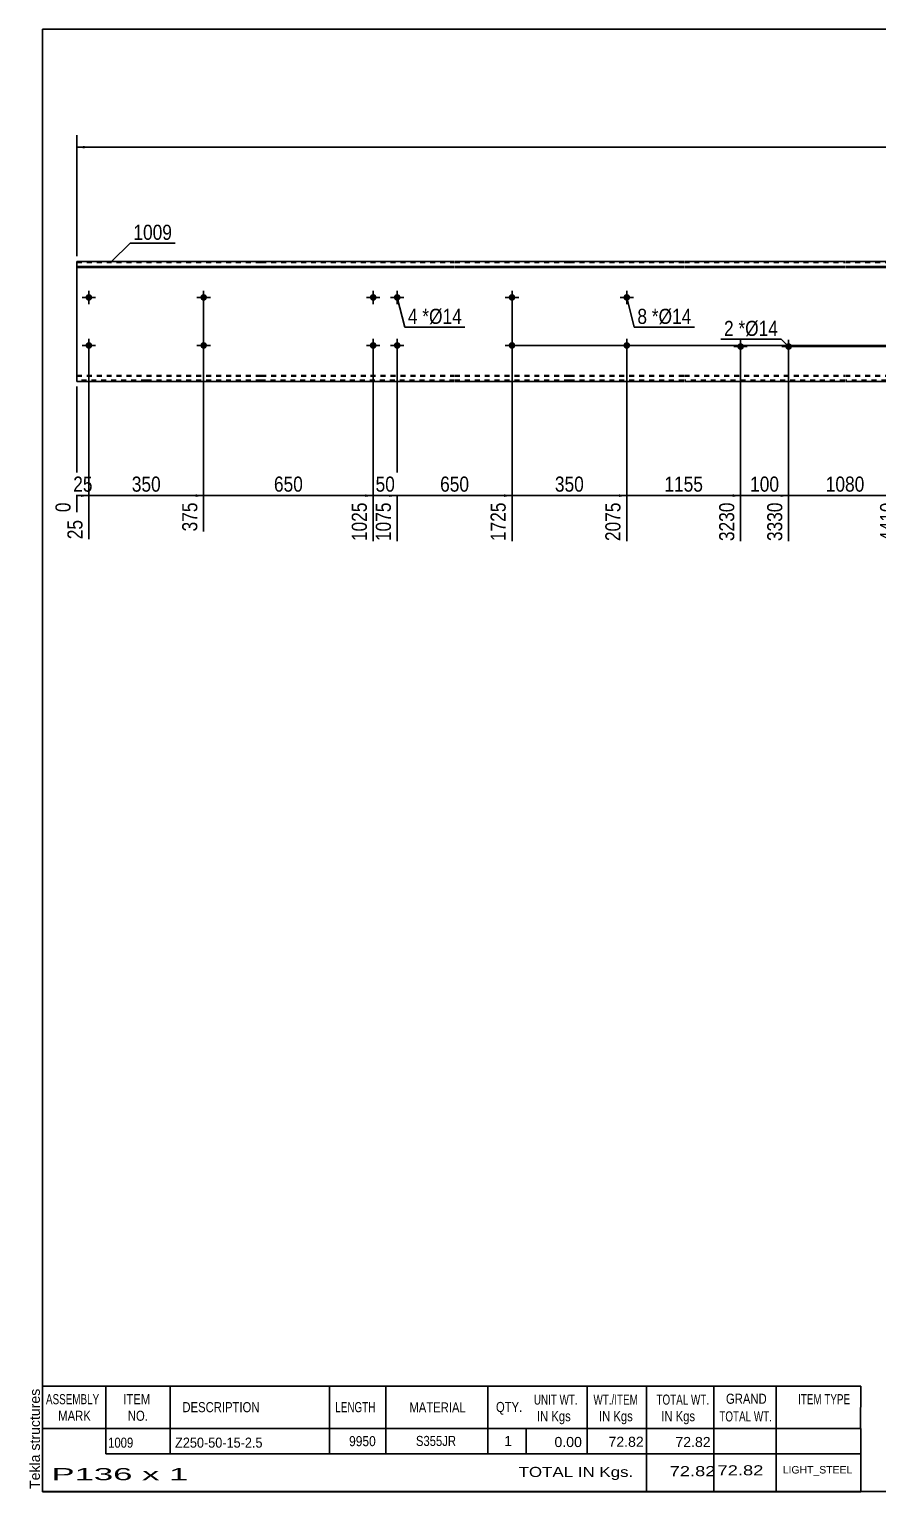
# Model space of a CAD drawing. Header units: millimetres. Extents: x -9 to 393, y -222 to 55.
# Drawn here: x -9 to 151.6, y -221.7 to 55.3 of the extents above; entities that cross this region are included whole.
import ezdxf

# ---------------------------------------------------------------- set-up
doc = ezdxf.new("R2010")
doc.units = ezdxf.units.MM
doc.linetypes.add('DXK_LINE_DOT1', pattern=[1.8814, 0.9407, -0.9407])
doc.styles.add('Arial', font='ARIAL.TTF', dxfattribs={"height": 0.2})
doc.styles.add('Arial Narrow', font='ARIALN.TTF', dxfattribs={"height": 0.2})

# ---------------------------------------------------------------- blocks, each defined once
blk = doc.blocks.new('Unknown-628701977-1200')
at = {"color": 5, "linetype": 'Continuous'}
for p, q in [((393.5, 55.34), (-6.5, 55.34)), ((-6.5, 55.34), (-6.5, -221.66)), ((393.5, -221.66), (393.5, 55.34)), ((-6.5, -221.66), (393.5, -221.66))]:
    blk.add_line(p, q, dxfattribs=at)
at = {"color": 174, "linetype": 'Continuous', "style": 'Arial'}
blk.add_text('Tekla structures', height=1.9102, rotation=90, dxfattribs=at).set_placement((-7, -221.16))
blk = doc.blocks.new('Bolt-628701977-1271 - 1220')
at = {"linetype": 'Continuous'}
for points in [[(23.37, -4.55, -1), (24.64, -4.55, -1)], [(81.74, -4.55, -1), (83.01, -4.55, -1)]]:
    blk.add_hatch(color=3, dxfattribs=at).paths.add_polyline_path(points)
at = {"color": 3, "linetype": 'Continuous'}
for p, q in [((25.28, -4.55), (22.73, -4.55)), ((24, -5.82), (24, -3.27)), ((83.65, -4.55), (81.1, -4.55)), ((82.38, -5.82), (82.38, -3.27))]:
    blk.add_line(p, q, dxfattribs=at)
blk = doc.blocks.new('Bolt-628701977-1266 - 1220')
at = {"linetype": 'Continuous'}
for points in [[(1.64, -4.55, -1), (2.91, -4.55, -1)], [(103.47, -4.55, -1), (104.74, -4.55, -1)]]:
    blk.add_hatch(color=3, dxfattribs=at).paths.add_polyline_path(points)
at = {"color": 3, "linetype": 'Continuous'}
for p, q in [((3.55, -4.55), (1, -4.55)), ((2.27, -5.82), (2.27, -3.27)), ((105.38, -4.55), (102.84, -4.55)), ((104.11, -5.82), (104.11, -3.27))]:
    blk.add_line(p, q, dxfattribs=at)
blk = doc.blocks.new('Part-628701977-1350 - 1220')
at = {"color": 2, "linetype": 'Continuous'}
for p, q in [((13.09, 11.36), (0, 11.36)), ((0, 11.36), (0, -11.36)), ((34.82, 11.36), (13.19, 11.36)), ((71.46, 11.36), (34.92, 11.36)), ((93.19, 11.36), (71.56, 11.36)), ((114.92, 11.36), (93.29, 11.36)), ((145.39, 11.36), (115.02, 11.36)), ((175.85, 11.36), (145.49, 11.36)), ((196.86, 11.36), (175.95, 11.36)), ((227.32, 11.36), (196.96, 11.36)), ((257.79, 11.36), (227.42, 11.36)), ((297.7, 11.36), (257.89, 11.36)), ((334.34, 11.36), (297.8, 11.36)), ((365.71, 11.36), (334.44, 11.36)), ((365.71, -11.36), (365.71, 11.36)), ((0, 10.4), (13.09, 10.4)), ((0, 10.24), (13.09, 10.24)), ((13.19, 10.4), (34.82, 10.4)), ((13.19, 10.24), (34.82, 10.24)), ((34.92, 10.4), (71.46, 10.4)), ((34.92, 10.24), (71.46, 10.24)), ((71.56, 10.4), (93.19, 10.4)), ((71.56, 10.24), (93.19, 10.24)), ((93.29, 10.4), (114.92, 10.4)), ((93.29, 10.24), (114.92, 10.24)), ((115.02, 10.4), (145.39, 10.4)), ((115.02, 10.24), (145.39, 10.24)), ((145.49, 10.4), (175.85, 10.4)), ((145.49, 10.24), (175.85, 10.24)), ((175.95, 10.4), (196.86, 10.4)), ((175.95, 10.24), (196.86, 10.24)), ((196.96, 10.4), (227.32, 10.4)), ((196.96, 10.24), (227.32, 10.24)), ((227.42, 10.4), (257.79, 10.4)), ((227.42, 10.24), (257.79, 10.24)), ((257.89, 10.4), (297.7, 10.4)), ((257.89, 10.24), (297.7, 10.24)), ((297.8, 10.4), (334.34, 10.4)), ((297.8, 10.24), (334.34, 10.24)), ((334.44, 10.4), (365.71, 10.4)), ((334.44, 10.24), (365.71, 10.24)), ((13.09, -11.36), (0, -11.36)), ((34.82, -11.36), (13.19, -11.36)), ((71.46, -11.36), (34.92, -11.36)), ((93.19, -11.36), (71.56, -11.36)), ((114.92, -11.36), (93.29, -11.36)), ((145.39, -11.36), (115.02, -11.36)), ((175.85, -11.36), (145.49, -11.36)), ((196.86, -11.36), (175.95, -11.36)), ((227.32, -11.36), (196.96, -11.36)), ((257.79, -11.36), (227.42, -11.36)), ((297.7, -11.36), (257.89, -11.36)), ((334.34, -11.36), (297.8, -11.36)), ((365.71, -11.36), (334.44, -11.36))]:
    blk.add_line(p, q, dxfattribs=at)
at = {"color": 7, "linetype": 'DXK_LINE_DOT1'}
for p, q in [((0, 11.14), (13.09, 11.14)), ((13.19, 11.14), (34.82, 11.14)), ((34.92, 11.14), (71.46, 11.14)), ((71.56, 11.14), (93.19, 11.14)), ((93.29, 11.14), (114.92, 11.14)), ((115.02, 11.14), (145.39, 11.14)), ((145.49, 11.14), (175.85, 11.14)), ((175.95, 11.14), (196.86, 11.14)), ((196.96, 11.14), (227.32, 11.14)), ((227.42, 11.14), (257.79, 11.14)), ((257.89, 11.14), (297.7, 11.14)), ((297.8, 11.14), (334.34, 11.14)), ((334.44, 11.14), (365.71, 11.14)), ((0, -10.24), (13.09, -10.24)), ((0, -10.4), (13.09, -10.4)), ((13.19, -10.24), (34.82, -10.24)), ((13.19, -10.4), (34.82, -10.4)), ((34.92, -10.24), (71.46, -10.24)), ((34.92, -10.4), (71.46, -10.4)), ((71.56, -10.24), (93.19, -10.24)), ((71.56, -10.4), (93.19, -10.4)), ((93.29, -10.24), (114.92, -10.24)), ((93.29, -10.4), (114.92, -10.4)), ((115.02, -10.24), (145.39, -10.24)), ((115.02, -10.4), (145.39, -10.4)), ((145.49, -10.24), (175.85, -10.24)), ((145.49, -10.4), (175.85, -10.4)), ((175.95, -10.24), (196.86, -10.24)), ((175.95, -10.4), (196.86, -10.4)), ((196.96, -10.24), (227.32, -10.24)), ((196.96, -10.4), (227.32, -10.4)), ((227.42, -10.24), (257.79, -10.24)), ((227.42, -10.4), (257.79, -10.4)), ((257.89, -10.24), (297.7, -10.24)), ((257.89, -10.4), (297.7, -10.4)), ((297.8, -10.24), (334.34, -10.24)), ((297.8, -10.4), (334.34, -10.4)), ((334.44, -10.24), (365.71, -10.24)), ((334.44, -10.4), (365.71, -10.4)), ((13.09, -11.14), (0, -11.14)), ((34.82, -11.14), (13.19, -11.14)), ((71.46, -11.14), (34.92, -11.14)), ((93.19, -11.14), (71.56, -11.14)), ((114.92, -11.14), (93.29, -11.14)), ((145.39, -11.14), (115.02, -11.14)), ((175.85, -11.14), (145.49, -11.14)), ((196.86, -11.14), (175.95, -11.14)), ((227.32, -11.14), (196.96, -11.14)), ((257.79, -11.14), (227.42, -11.14)), ((297.7, -11.14), (257.89, -11.14)), ((334.34, -11.14), (297.8, -11.14)), ((365.71, -11.14), (334.44, -11.14))]:
    blk.add_line(p, q, dxfattribs=at)
blk = doc.blocks.new('Bolt-628701977-1286 - 1220')
at = {"linetype": 'Continuous'}
for points in [[(23.37, 4.55, -1), (24.64, 4.55, -1)], [(81.74, 4.55, -1), (83.01, 4.55, -1)]]:
    blk.add_hatch(color=3, dxfattribs=at).paths.add_polyline_path(points)
at = {"color": 3, "linetype": 'Continuous'}
for p, q in [((24, 3.27), (24, 5.82)), ((82.38, 3.27), (82.38, 5.82)), ((25.28, 4.55), (22.73, 4.55)), ((83.65, 4.55), (81.1, 4.55))]:
    blk.add_line(p, q, dxfattribs=at)
blk = doc.blocks.new('Bolt-628701977-1355 - 1220')
at = {"linetype": 'Continuous'}
for points in [[(125.66, -4.13, -1), (125.66, -5.4, -1)], [(134.75, -4.13, -1), (134.75, -5.4, -1)]]:
    blk.add_hatch(color=3, dxfattribs=at).paths.add_polyline_path(points)
at = {"color": 3, "linetype": 'Continuous'}
for p, q in [((124.39, -4.77), (126.93, -4.77)), ((125.66, -6.04), (125.66, -3.49)), ((133.48, -4.77), (136.02, -4.77)), ((134.75, -6.04), (134.75, -3.49))]:
    blk.add_line(p, q, dxfattribs=at)
blk = doc.blocks.new('Bolt-628701977-1291 - 1220')
at = {"linetype": 'Continuous'}
for points in [[(1.64, 4.55, -1), (2.91, 4.55, -1)], [(103.47, 4.55, -1), (104.74, 4.55, -1)]]:
    blk.add_hatch(color=3, dxfattribs=at).paths.add_polyline_path(points)
at = {"color": 3, "linetype": 'Continuous'}
for p, q in [((2.27, 3.27), (2.27, 5.82)), ((104.11, 3.27), (104.11, 5.82)), ((3.55, 4.55), (1, 4.55)), ((105.38, 4.55), (102.84, 4.55))]:
    blk.add_line(p, q, dxfattribs=at)
blk = doc.blocks.new('Bolt-628701977-1319 - 1220')
at = {"linetype": 'Continuous'}
for points in [[(55.46, 4.55, -1), (56.74, 4.55, -1)], [(60.01, 4.55, -1), (61.28, 4.55, -1)], [(55.46, -4.55, -1), (56.74, -4.55, -1)], [(60.01, -4.55, -1), (61.28, -4.55, -1)]]:
    blk.add_hatch(color=3, dxfattribs=at).paths.add_polyline_path(points)
at = {"color": 3, "linetype": 'Continuous'}
for p, q in [((56.1, 3.27), (56.1, 5.82)), ((60.65, 3.27), (60.65, 5.82)), ((54.83, 4.55), (57.37, 4.55)), ((59.37, 4.55), (61.92, 4.55)), ((54.83, -4.55), (57.37, -4.55)), ((56.1, -5.82), (56.1, -3.27)), ((59.37, -4.55), (61.92, -4.55)), ((60.65, -5.82), (60.65, -3.27))]:
    blk.add_line(p, q, dxfattribs=at)
blk = doc.blocks.new('StraightDimension-628701977-1420 - 1220')
at = {"linetype": 'Continuous'}
for points in [[(377.75, 9.86), (378, 11.36), (378.25, 9.86)], [(378.25, -3.05), (378, -4.55), (377.75, -3.05)]]:
    blk.add_hatch(color=7, dxfattribs=at).paths.add_polyline_path(points)
at = {"color": 7, "linetype": 'Continuous'}
for p, q in [((366.71, 11.36), (380.4, 11.36)), ((378, -4.55), (378, 11.36)), ((83.38, -4.55), (380.4, -4.55))]:
    blk.add_line(p, q, dxfattribs=at)
at = {"color": 0}
blk.add_wipeout([(377.85, 6.75), (373.65, 6.75), (373.65, 0.07), (377.85, 0.07)], dxfattribs=at)
at = {"color": 3, "style": 'Arial Narrow'}
blk.add_text('175', height=2.863, rotation=90.0002, dxfattribs=at).set_placement((377.25, 0.67))
blk = doc.blocks.new('StraightDimension-628701977-3005 - 1220')
at = {"linetype": 'Continuous'}
blk.add_hatch(color=7, dxfattribs=at).paths.add_polyline_path([(0.77, -32.75), (2.27, -33), (0.77, -33.25)])
at = {"color": 7, "linetype": 'Continuous'}
for p, q in [((2.27, -5.55), (2.27, -41.26)), ((0, -12.36), (0, -36.13)), ((0, -33), (2.27, -33))]:
    blk.add_line(p, q, dxfattribs=at)
at = {"color": 0}
blk.add_wipeout([(3.56, -32.85), (3.56, -28.65), (-1.29, -28.65), (-1.29, -32.85)], dxfattribs=at)
at = {"color": 0, "linetype": 'Continuous'}
blk.add_wipeout([(1.67, -37), (-2.53, -37), (-2.53, -41.86), (1.67, -41.86)], dxfattribs=at)
at = {"color": 3, "style": 'Arial Narrow'}
blk.add_text('25', height=2.863, dxfattribs=at).set_placement((-0.69, -32.25))
at = {"color": 0, "linetype": 'Continuous'}
blk.add_wipeout([(-0.6, -33.7), (-4.8, -33.7), (-4.8, -36.73), (-0.6, -36.73)], dxfattribs=at)
at = {"color": 3, "linetype": 'Continuous', "style": 'Arial Narrow'}
for s, height, p in [('0', 2.86, (-1.2, -36.13)), ('25', 2.863, (1.07, -41.26))]:
    blk.add_text(s, height=height, rotation=90.0002, dxfattribs=at).set_placement(p)
blk = doc.blocks.new('StraightDimension-628701977-3000 - 1220')
at = {"linetype": 'Continuous'}
blk.add_hatch(color=7, dxfattribs=at).paths.add_polyline_path([(102.61, -32.75), (104.11, -33), (102.61, -33.25)])
at = {"color": 7, "linetype": 'Continuous'}
for p, q in [((82.38, 3.55), (82.38, -41.61)), ((104.11, -5.55), (104.11, -41.61)), ((82.38, -33), (104.11, -33))]:
    blk.add_line(p, q, dxfattribs=at)
at = {"color": 0}
blk.add_wipeout([(96.58, -32.85), (96.58, -28.65), (89.9, -28.65), (89.9, -32.85)], dxfattribs=at)
at = {"color": 0, "linetype": 'Continuous'}
blk.add_wipeout([(103.51, -33.7), (99.31, -33.7), (99.31, -42.21), (103.51, -42.21)], dxfattribs=at)
at = {"color": 3, "style": 'Arial Narrow'}
blk.add_text('350', height=2.863, dxfattribs=at).set_placement((90.5, -32.25))
at = {"color": 3, "linetype": 'Continuous', "style": 'Arial Narrow'}
blk.add_text('2075', height=2.863, rotation=90.0002, dxfattribs=at).set_placement((102.91, -41.61))
blk = doc.blocks.new('StraightDimension-628701977-2711 - 1220')
at = {"linetype": 'Continuous'}
for points in [[(384.25, -3.05), (384, -4.55), (383.75, -3.05)], [(383.75, -6.27), (384, -4.77), (384.25, -6.27)]]:
    blk.add_hatch(color=7, dxfattribs=at).paths.add_polyline_path(points)
at = {"color": 7, "linetype": 'Continuous'}
for p, q in [((105.11, -4.55), (386.25, -4.55)), ((135.75, -4.77), (386.25, -4.77)), ((384, -4.77), (384, -4.55))]:
    blk.add_line(p, q, dxfattribs=at)
at = {"color": 0}
blk.add_wipeout([(388.35, -3.14), (384.15, -3.14), (384.15, -6.17), (388.35, -6.17)], dxfattribs=at)
at = {"color": 3, "style": 'Arial Narrow'}
blk.add_text('2', height=2.86, rotation=90.0002, dxfattribs=at).set_placement((387.75, -5.57))
blk = doc.blocks.new('StraightDimension-628701977-2999 - 1220')
at = {"linetype": 'Continuous'}
blk.add_hatch(color=7, dxfattribs=at).paths.add_polyline_path([(124.16, -32.75), (125.66, -33), (124.16, -33.25)])
at = {"color": 7, "linetype": 'Continuous'}
for p, q in [((104.11, -5.55), (104.11, -41.61)), ((125.66, -5.77), (125.66, -41.61)), ((104.11, -33), (125.66, -33))]:
    blk.add_line(p, q, dxfattribs=at)
at = {"color": 0}
blk.add_wipeout([(119.14, -32.85), (119.14, -28.65), (110.63, -28.65), (110.63, -32.85)], dxfattribs=at)
at = {"color": 0, "linetype": 'Continuous'}
blk.add_wipeout([(125.06, -33.7), (120.86, -33.7), (120.86, -42.21), (125.06, -42.21)], dxfattribs=at)
at = {"color": 3, "style": 'Arial Narrow'}
blk.add_text('1155', height=2.863, dxfattribs=at).set_placement((111.23, -32.25))
at = {"color": 3, "linetype": 'Continuous', "style": 'Arial Narrow'}
blk.add_text('3230', height=2.863, rotation=90.0002, dxfattribs=at).set_placement((124.46, -41.61))
blk = doc.blocks.new('StraightDimension-628701977-1387 - 1220')
at = {"linetype": 'Continuous'}
for points in [[(1.5, 32.75), (0, 33), (1.5, 33.25)], [(364.21, 33.25), (365.71, 33), (364.21, 32.75)]]:
    blk.add_hatch(color=7, dxfattribs=at).paths.add_polyline_path(points)
at = {"color": 7, "linetype": 'Continuous'}
for p, q in [((0, 12.36), (0, 35.25)), ((365.71, 12.36), (365.71, 35.25)), ((0, 33), (365.71, 33))]:
    blk.add_line(p, q, dxfattribs=at)
at = {"color": 0}
blk.add_wipeout([(187.11, 33.15), (187.11, 37.35), (178.6, 37.35), (178.6, 33.15)], dxfattribs=at)
at = {"color": 3, "style": 'Arial Narrow'}
blk.add_text('9950', height=2.863, dxfattribs=at).set_placement((179.2, 33.75))
blk = doc.blocks.new('StraightDimension-628701977-2712 - 1220')
at = {"linetype": 'Continuous'}
for points in [[(383.75, -6.27), (384, -4.77), (384.25, -6.27)], [(384.25, -9.86), (384, -11.36), (383.75, -9.86)]]:
    blk.add_hatch(color=7, dxfattribs=at).paths.add_polyline_path(points)
at = {"color": 7, "linetype": 'Continuous'}
for p, q in [((135.75, -4.77), (386.4, -4.77)), ((384, -11.36), (384, -4.77)), ((366.71, -11.36), (386.4, -11.36))]:
    blk.add_line(p, q, dxfattribs=at)
at = {"color": 0}
blk.add_wipeout([(383.85, -5.64), (379.65, -5.64), (379.65, -10.49), (383.85, -10.49)], dxfattribs=at)
at = {"color": 3, "style": 'Arial Narrow'}
blk.add_text('73', height=2.863, rotation=90.0002, dxfattribs=at).set_placement((383.25, -9.89))
blk = doc.blocks.new('StraightDimension-628701977-2997 - 1220')
at = {"linetype": 'Continuous'}
blk.add_hatch(color=7, dxfattribs=at).paths.add_polyline_path([(154.62, -32.75), (156.12, -33), (154.62, -33.25)])
at = {"color": 7, "linetype": 'Continuous'}
for p, q in [((134.75, -5.77), (134.75, -41.61)), ((156.12, -5.77), (156.12, -41.61)), ((134.75, -33), (156.12, -33))]:
    blk.add_line(p, q, dxfattribs=at)
at = {"color": 0}
blk.add_wipeout([(149.69, -32.85), (149.69, -28.65), (141.18, -28.65), (141.18, -32.85)], dxfattribs=at)
at = {"color": 0, "linetype": 'Continuous'}
blk.add_wipeout([(155.52, -33.7), (151.32, -33.7), (151.32, -42.21), (155.52, -42.21)], dxfattribs=at)
at = {"color": 3, "style": 'Arial Narrow'}
blk.add_text('1080', height=2.863, dxfattribs=at).set_placement((141.78, -32.25))
at = {"color": 3, "linetype": 'Continuous', "style": 'Arial Narrow'}
blk.add_text('4410', height=2.863, rotation=90.0002, dxfattribs=at).set_placement((154.92, -41.61))
blk = doc.blocks.new('StraightDimension-628701977-2998 - 1220')
at = {"linetype": 'Continuous'}
blk.add_hatch(color=7, dxfattribs=at).paths.add_polyline_path([(133.25, -32.75), (134.75, -33), (133.25, -33.25)])
at = {"color": 7, "linetype": 'Continuous'}
for p, q in [((125.66, -5.77), (125.66, -41.61)), ((134.75, -5.77), (134.75, -41.61)), ((125.66, -33), (134.75, -33))]:
    blk.add_line(p, q, dxfattribs=at)
at = {"color": 0}
blk.add_wipeout([(133.55, -32.85), (133.55, -28.65), (126.86, -28.65), (126.86, -32.85)], dxfattribs=at)
at = {"color": 3, "style": 'Arial Narrow'}
blk.add_text('100', height=2.863, dxfattribs=at).set_placement((127.46, -32.25))
at = {"color": 0, "linetype": 'Continuous'}
blk.add_wipeout([(134.15, -33.7), (129.95, -33.7), (129.95, -42.21), (134.15, -42.21)], dxfattribs=at)
at = {"color": 3, "linetype": 'Continuous', "style": 'Arial Narrow'}
blk.add_text('3330', height=2.863, rotation=90.0002, dxfattribs=at).set_placement((133.55, -41.61))
blk = doc.blocks.new('StraightDimension-628701977-3001 - 1220')
at = {"linetype": 'Continuous'}
blk.add_hatch(color=7, dxfattribs=at).paths.add_polyline_path([(80.88, -32.75), (82.38, -33), (80.88, -33.25)])
at = {"color": 7, "linetype": 'Continuous'}
for p, q in [((82.38, 3.55), (82.38, -41.61)), ((60.65, -5.55), (60.65, -41.61)), ((60.65, -33), (82.38, -33))]:
    blk.add_line(p, q, dxfattribs=at)
at = {"color": 0}
blk.add_wipeout([(74.85, -32.85), (74.85, -28.65), (68.17, -28.65), (68.17, -32.85)], dxfattribs=at)
at = {"color": 0, "linetype": 'Continuous'}
blk.add_wipeout([(81.78, -33.7), (77.58, -33.7), (77.58, -42.21), (81.78, -42.21)], dxfattribs=at)
at = {"color": 3, "style": 'Arial Narrow'}
blk.add_text('650', height=2.863, dxfattribs=at).set_placement((68.77, -32.25))
at = {"color": 3, "linetype": 'Continuous', "style": 'Arial Narrow'}
blk.add_text('1725', height=2.863, rotation=90.0002, dxfattribs=at).set_placement((81.18, -41.61))
blk = doc.blocks.new('StraightDimension-628701977-3002 - 1220')
at = {"linetype": 'Continuous'}
blk.add_hatch(color=7, dxfattribs=at).paths.add_polyline_path([(59.15, -32.75), (60.65, -33), (59.15, -33.25)])
at = {"color": 7, "linetype": 'Continuous'}
for p, q in [((56.1, -5.55), (56.1, -41.61)), ((60.65, -5.55), (60.65, -41.61)), ((56.1, -33), (60.65, -33))]:
    blk.add_line(p, q, dxfattribs=at)
at = {"color": 0}
blk.add_wipeout([(60.8, -32.85), (60.8, -28.65), (55.95, -28.65), (55.95, -32.85)], dxfattribs=at)
at = {"color": 3, "style": 'Arial Narrow'}
blk.add_text('50', height=2.863, dxfattribs=at).set_placement((56.55, -32.25))
at = {"color": 0, "linetype": 'Continuous'}
blk.add_wipeout([(60.05, -33.7), (55.85, -33.7), (55.85, -42.21), (60.05, -42.21)], dxfattribs=at)
at = {"color": 3, "linetype": 'Continuous', "style": 'Arial Narrow'}
blk.add_text('1075', height=2.863, rotation=90.0002, dxfattribs=at).set_placement((59.45, -41.61))
blk = doc.blocks.new('StraightDimension-628701977-3003 - 1220')
at = {"linetype": 'Continuous'}
blk.add_hatch(color=7, dxfattribs=at).paths.add_polyline_path([(54.6, -32.75), (56.1, -33), (54.6, -33.25)])
at = {"color": 7, "linetype": 'Continuous'}
for p, q in [((24, 3.55), (24, -39.78)), ((56.1, -5.55), (56.1, -41.61)), ((24, -33), (56.1, -33))]:
    blk.add_line(p, q, dxfattribs=at)
at = {"color": 0}
blk.add_wipeout([(43.39, -32.85), (43.39, -28.65), (36.71, -28.65), (36.71, -32.85)], dxfattribs=at)
at = {"color": 0, "linetype": 'Continuous'}
blk.add_wipeout([(55.5, -33.7), (51.3, -33.7), (51.3, -42.21), (55.5, -42.21)], dxfattribs=at)
at = {"color": 3, "style": 'Arial Narrow'}
blk.add_text('650', height=2.863, dxfattribs=at).set_placement((37.31, -32.25))
at = {"color": 3, "linetype": 'Continuous', "style": 'Arial Narrow'}
blk.add_text('1025', height=2.863, rotation=90.0002, dxfattribs=at).set_placement((54.9, -41.61))
blk = doc.blocks.new('StraightDimension-628701977-3004 - 1220')
at = {"linetype": 'Continuous'}
blk.add_hatch(color=7, dxfattribs=at).paths.add_polyline_path([(22.5, -32.75), (24, -33), (22.5, -33.25)])
at = {"color": 7, "linetype": 'Continuous'}
for p, q in [((24, 3.55), (24, -39.78)), ((2.27, -5.55), (2.27, -41.26)), ((2.27, -33), (24, -33))]:
    blk.add_line(p, q, dxfattribs=at)
at = {"color": 0}
blk.add_wipeout([(16.48, -32.85), (16.48, -28.65), (9.8, -28.65), (9.8, -32.85)], dxfattribs=at)
at = {"color": 0, "linetype": 'Continuous'}
blk.add_wipeout([(23.4, -33.7), (19.2, -33.7), (19.2, -40.38), (23.4, -40.38)], dxfattribs=at)
at = {"color": 3, "style": 'Arial Narrow'}
blk.add_text('350', height=2.863, dxfattribs=at).set_placement((10.4, -32.25))
at = {"color": 3, "linetype": 'Continuous', "style": 'Arial Narrow'}
blk.add_text('375', height=2.863, rotation=90.0002, dxfattribs=at).set_placement((22.8, -39.78))
blk = doc.blocks.new('CBS_BOM-628701977-3301')
at = {"color": 7, "linetype": 'Continuous'}
for p, q in [((-6.53, -209.69), (-6.53, -201.69)), ((-6.53, -201.69), (148.39, -201.69)), ((5.47, -209.69), (5.47, -201.69)), ((17.66, -209.69), (17.66, -201.69)), ((47.82, -209.69), (47.82, -201.69)), ((58.5, -209.69), (58.5, -201.69)), ((77.82, -209.69), (77.82, -201.69)), ((96.62, -209.69), (96.62, -201.69)), ((107.83, -209.69), (107.83, -201.69)), ((120.62, -209.69), (120.62, -201.69)), ((132.37, -209.69), (132.37, -201.69)), ((148.39, -201.7), (148.38, -209.68)), ((-6.53, -209.69), (148.39, -209.69)), ((-6.53, -214.49), (-6.53, -209.69)), ((5.47, -214.49), (5.47, -209.69)), ((17.66, -214.49), (17.66, -209.69)), ((47.82, -214.49), (47.82, -209.69)), ((58.5, -214.49), (58.5, -209.69)), ((77.82, -214.49), (77.82, -209.69)), ((85.08, -214.49), (85.08, -209.69)), ((96.62, -214.49), (96.62, -209.69)), ((107.83, -214.49), (107.83, -209.69)), ((120.62, -214.49), (120.62, -209.69)), ((132.38, -214.49), (132.38, -209.69)), ((148.39, -209.69), (148.39, -214.49)), ((-6.53, -221.69), (-6.53, -214.51)), ((5.47, -214.49), (148.39, -214.49)), ((107.83, -221.69), (107.83, -214.51)), ((120.62, -221.69), (120.62, -214.51)), ((132.42, -221.69), (132.42, -214.51)), ((148.39, -214.49), (148.39, -221.69)), ((-6.53, -221.69), (148.39, -221.69))]:
    blk.add_line(p, q, dxfattribs=at)
at = {"color": 3, "linetype": 'Continuous', "style": 'Arial'}
for s, height, width, p in [('ASSEMBLY', 1.91, 0.7, (-5.85, -205.11)), ('ITEM', 1.91, 0.8, (8.79, -205.11)), ('DESCRIPTION', 1.9102, 0.8, (19.98, -206.62)), ('LENGTH', 1.91, 0.7, (48.93, -206.62)), ('MATERIAL', 1.91, 0.8, (62.95, -206.67)), ('QTY.', 1.91, 0.8, (79.34, -206.59)), ('UNIT WT.', 1.91, 0.7, (86.51, -205.19)), ('WT./ITEM', 1.91, 0.7, (97.8, -205.19)), ('TOTAL WT.', 1.91, 0.7, (109.73, -205.19)), ('GRAND', 1.91, 0.8, (122.89, -205.03)), ('ITEM TYPE', 1.91, 0.7, (136.53, -205.11)), ('MARK', 1.91, 0.8, (-3.53, -208.25)), ('NO.', 1.91, 0.8, (9.65, -208.25)), ('IN Kgs', 1.91, 0.8, (87.09, -208.33)), ('IN Kgs', 1.91, 0.8, (98.84, -208.33)), ('IN Kgs', 1.91, 0.8, (110.63, -208.33)), ('TOTAL WT.', 1.91, 0.7, (121.63, -208.37))]:
    blk.add_text(s, height=height, dxfattribs=dict(at, width=width)).set_placement(p)
at = {"color": 7, "linetype": 'Continuous', "style": 'Arial'}
for s, height, width, p in [('1009', 1.91, 0.8, (5.92, -213.34)), ('Z250-50-15-2.5', 1.9102, 0.9, (18.59, -213.34)), ('9950', 1.91, 0.85, (51.54, -213.06)), ('S355JR', 1.91, 0.8, (64.19, -213.02))]:
    blk.add_text(s, height=height, dxfattribs=dict(at, width=width)).set_placement(p)
for s, p in [('1', (80.91, -213.02)), ('0.00', (90.42, -213.22)), ('72.82', (100.64, -213.18)), ('72.82', (113.31, -213.22))]:
    blk.add_text(s, height=1.91, dxfattribs=at).set_placement(p)
at = {"color": 6, "linetype": 'Continuous', "style": 'Arial'}
for s, height, width, p in [('P136 x 1', 2.292, 2.05, (-4.81, -219.5)), ('TOTAL IN Kgs.', 1.9102, 1.2, (83.63, -218.89)), ('72.82', 1.91, 1.3, (112.22, -218.74)), ('72.82', 1.91, 1.3, (121.29, -218.58))]:
    blk.add_text(s, height=height, dxfattribs=dict(at, width=width)).set_placement(p)
blk.add_text('LIGHT_STEEL', height=1.4135, dxfattribs=at).set_placement((133.64, -218.23))
blk = doc.blocks.new('Mark-628701977-1351 - 1220')
at = {"color": 0}
blk.add_wipeout([(124.35, -2.75), (124.35, 0.25), (122.52, 0.25), (122.52, -2.75)], dxfattribs=at)
blk.add_wipeout([(124.35, -2.75), (124.35, 0.25), (122.52, 0.25), (122.52, -2.75)], dxfattribs=at)
blk.add_wipeout([(126.52, -2.75), (126.52, 0.25), (125.25, 0.25), (125.25, -2.75)], dxfattribs=at)
blk.add_wipeout([(126.52, -2.75), (126.52, 0.25), (125.25, 0.25), (125.25, -2.75)], dxfattribs=at)
at = {"color": 3, "style": 'Arial Narrow'}
blk.add_text('2', height=2.86, dxfattribs=at).set_placement((122.52, -2.75))
at = {"color": 0}
blk.add_wipeout([(132.74, -2.75), (132.74, 0.25), (126.52, 0.25), (126.52, -2.75)], dxfattribs=at)
blk.add_wipeout([(132.74, -2.75), (132.74, 0.25), (126.52, 0.25), (126.52, -2.75)], dxfattribs=at)
at = {"color": 7, "linetype": 'Continuous'}
for p in [(121.92, -3.35), (134.75, -4.77)]:
    blk.add_line(p, (133.34, -3.35), dxfattribs=at)
at = {"color": 3, "style": 'Arial Narrow'}
for s, height, p in [('*', 2.86, (125.25, -2.75)), ('Ø14', 2.863, (126.52, -2.75))]:
    blk.add_text(s, height=height, dxfattribs=at).set_placement(p)
blk = doc.blocks.new('Mark-628701977-1315 - 1220')
at = {"color": 0}
blk.add_wipeout([(64.49, -0.47), (64.49, 2.53), (62.66, 2.53), (62.66, -0.47)], dxfattribs=at)
blk.add_wipeout([(64.49, -0.47), (64.49, 2.53), (62.66, 2.53), (62.66, -0.47)], dxfattribs=at)
at = {"color": 7, "linetype": 'Continuous'}
blk.add_line((60.65, 4.55), (62.06, -1.07), dxfattribs=at)
at = {"color": 0}
blk.add_wipeout([(66.67, -0.47), (66.67, 2.53), (65.39, 2.53), (65.39, -0.47)], dxfattribs=at)
blk.add_wipeout([(66.67, -0.47), (66.67, 2.53), (65.39, 2.53), (65.39, -0.47)], dxfattribs=at)
at = {"color": 3, "style": 'Arial Narrow'}
blk.add_text('4', height=2.86, dxfattribs=at).set_placement((62.66, -0.47))
at = {"color": 0}
blk.add_wipeout([(72.88, -0.47), (72.88, 2.53), (66.67, 2.53), (66.67, -0.47)], dxfattribs=at)
blk.add_wipeout([(72.88, -0.47), (72.88, 2.53), (66.67, 2.53), (66.67, -0.47)], dxfattribs=at)
at = {"color": 7, "linetype": 'Continuous'}
blk.add_line((62.06, -1.07), (73.48, -1.07), dxfattribs=at)
at = {"color": 3, "style": 'Arial Narrow'}
for s, height, p in [('*', 2.86, (65.39, -0.47)), ('Ø14', 2.863, (66.67, -0.47))]:
    blk.add_text(s, height=height, dxfattribs=at).set_placement(p)
blk = doc.blocks.new('Mark-628701977-1346 - 1220')
at = {"color": 0}
blk.add_wipeout([(18.01, 15.45), (18.01, 18.45), (10.7, 18.45), (10.7, 15.45)], dxfattribs=at)
blk.add_wipeout([(18.01, 15.45), (18.01, 18.45), (10.7, 18.45), (10.7, 15.45)], dxfattribs=at)
at = {"color": 7, "linetype": 'Continuous'}
for p, q in [((6.57, 11.32), (10.1, 14.85)), ((10.1, 14.85), (18.61, 14.85))]:
    blk.add_line(p, q, dxfattribs=at)
at = {"color": 3, "style": 'Arial Narrow'}
blk.add_text('1009', height=2.863, dxfattribs=at).set_placement((10.7, 15.45))
blk = doc.blocks.new('MarkSet-628701977-1649 - 1220')
at = {"color": 0}
blk.add_wipeout([(107.95, -0.47), (107.95, 2.53), (106.12, 2.53), (106.12, -0.47)], dxfattribs=at)
blk.add_wipeout([(107.95, -0.47), (107.95, 2.53), (106.12, 2.53), (106.12, -0.47)], dxfattribs=at)
at = {"color": 7, "linetype": 'Continuous'}
blk.add_line((104.11, 4.55), (105.52, -1.07), dxfattribs=at)
at = {"color": 0}
blk.add_wipeout([(110.13, -0.47), (110.13, 2.53), (108.85, 2.53), (108.85, -0.47)], dxfattribs=at)
blk.add_wipeout([(110.13, -0.47), (110.13, 2.53), (108.85, 2.53), (108.85, -0.47)], dxfattribs=at)
at = {"color": 3, "style": 'Arial Narrow'}
blk.add_text('8', height=2.86, dxfattribs=at).set_placement((106.12, -0.47))
at = {"color": 0}
blk.add_wipeout([(116.34, -0.47), (116.34, 2.53), (110.13, 2.53), (110.13, -0.47)], dxfattribs=at)
blk.add_wipeout([(116.34, -0.47), (116.34, 2.53), (110.13, 2.53), (110.13, -0.47)], dxfattribs=at)
at = {"color": 7, "linetype": 'Continuous'}
blk.add_line((105.52, -1.07), (116.94, -1.07), dxfattribs=at)
at = {"color": 3, "style": 'Arial Narrow'}
for s, height, p in [('*', 2.86, (108.85, -0.47)), ('Ø14', 2.863, (110.13, -0.47))]:
    blk.add_text(s, height=height, dxfattribs=at).set_placement(p)

msp = doc.modelspace()

# ---------------------------------------------------------------- block references
for name in ['Unknown-628701977-1200', 'Part-628701977-1350 - 1220', 'Bolt-628701977-1291 - 1220', 'Bolt-628701977-1286 - 1220', 'Bolt-628701977-1319 - 1220', 'Bolt-628701977-1266 - 1220', 'Bolt-628701977-1271 - 1220', 'Bolt-628701977-1355 - 1220', 'CBS_BOM-628701977-3301']:
    msp.add_blockref(name, (0, 0))

# ---------------------------------------------------------------- next in the draw order: block references
for name in ['StraightDimension-628701977-1420 - 1220', 'StraightDimension-628701977-3005 - 1220']:
    msp.add_blockref(name, (0, 0))

# ---------------------------------------------------------------- next in the draw order: block references
for name in ['StraightDimension-628701977-1387 - 1220', 'StraightDimension-628701977-3000 - 1220']:
    msp.add_blockref(name, (0, 0))

# ---------------------------------------------------------------- next in the draw order: block references
for name in ['Mark-628701977-1346 - 1220', 'StraightDimension-628701977-3001 - 1220', 'MarkSet-628701977-1649 - 1220', 'StraightDimension-628701977-2711 - 1220']:
    msp.add_blockref(name, (0, 0))

# ---------------------------------------------------------------- next in the draw order: block references
for name in ['Mark-628701977-1315 - 1220', 'StraightDimension-628701977-2712 - 1220', 'StraightDimension-628701977-3002 - 1220', 'StraightDimension-628701977-2999 - 1220']:
    msp.add_blockref(name, (0, 0))

# ---------------------------------------------------------------- next in the draw order: block references
for name in ['StraightDimension-628701977-3003 - 1220', 'StraightDimension-628701977-2997 - 1220']:
    msp.add_blockref(name, (0, 0))

# ---------------------------------------------------------------- next in the draw order: block references
for name in ['StraightDimension-628701977-3004 - 1220', 'StraightDimension-628701977-2998 - 1220']:
    msp.add_blockref(name, (0, 0))

# ---------------------------------------------------------------- next in the draw order: block references
msp.add_blockref('Mark-628701977-1351 - 1220', (0, 0))

doc.saveas('drawing.dxf')
